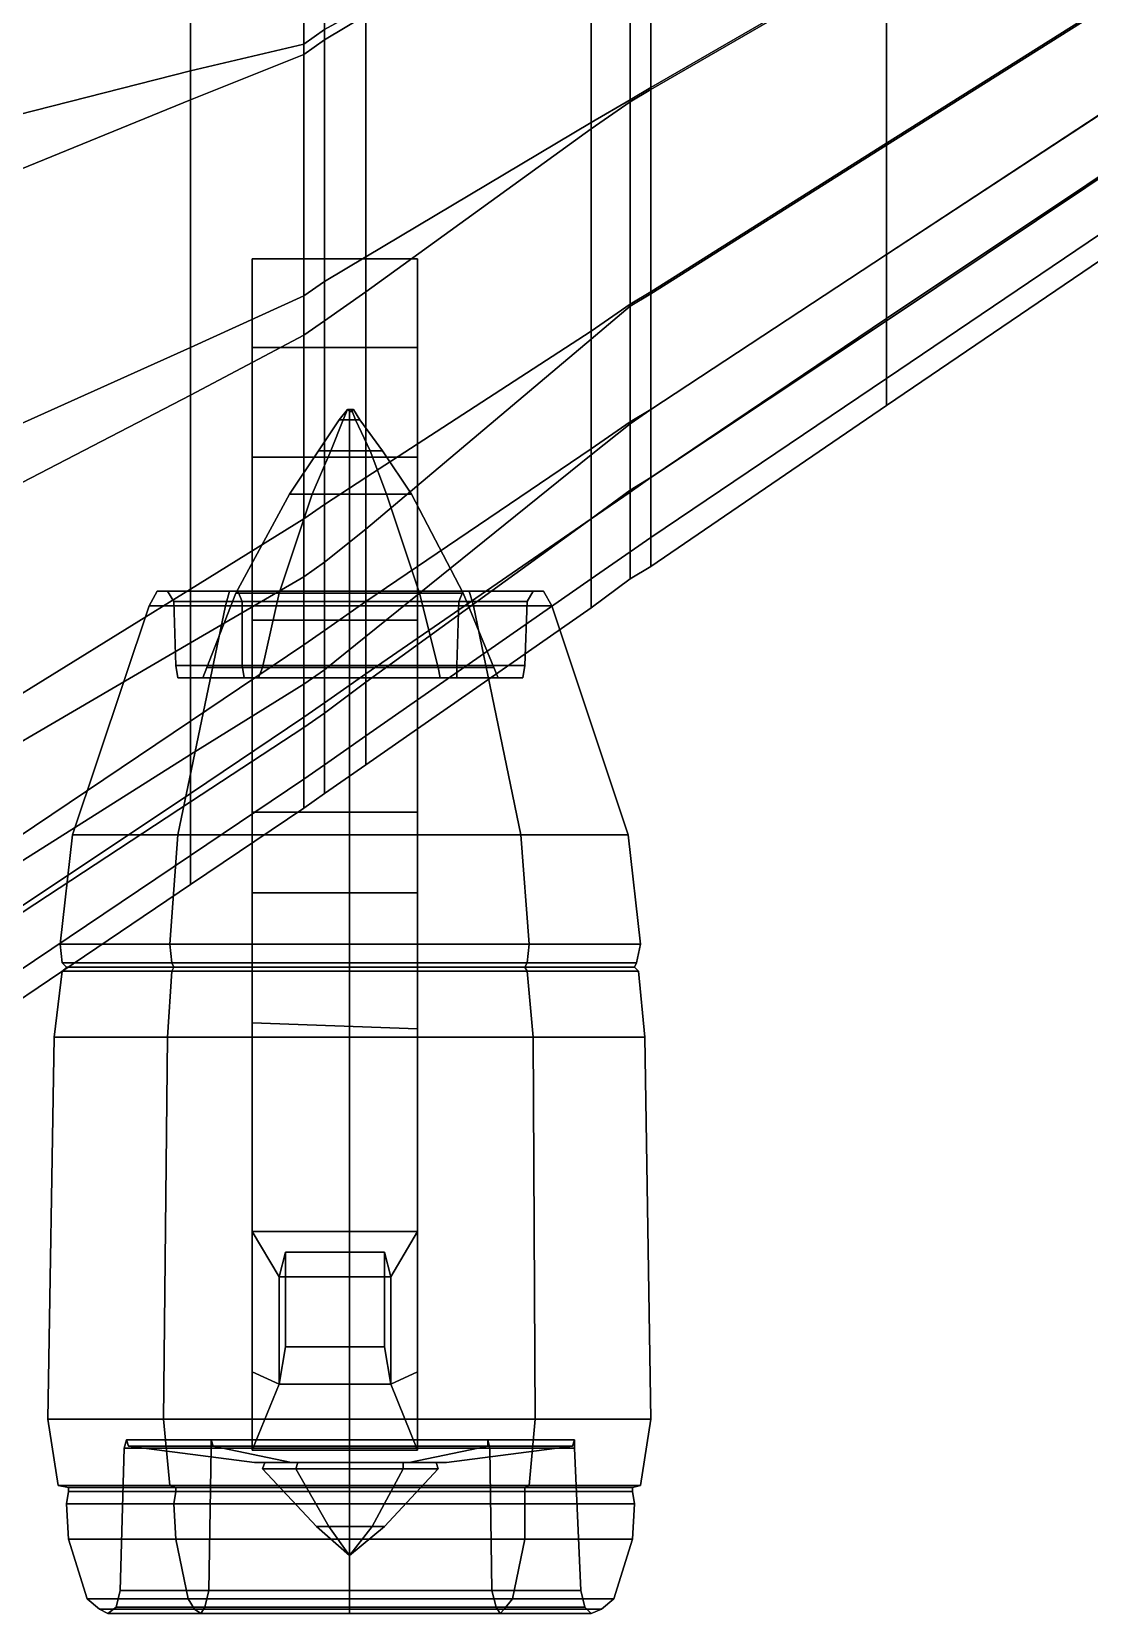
# Model space of a CAD drawing. Extents: x -0.257 to 0.257, y -0.266 to 0.229.
# Drawn here: x 0.0616 to 0.1128, y -0.1194 to -0.0428 of the extents above; entities that cross this region are included whole.
import ezdxf

# ---------------------------------------------------------------- set-up
doc = ezdxf.new("R2010")
doc.units = 0
for name, color, linetype in [('LOWPOLY_AIRPLANE_PLANEBODY', 252, 'CONTINUOUS'), ('LOWPOLY_AIRPLANE_POLYSURFAC_121', 252, 'CONTINUOUS'), ('LOWPOLY_AIRPLANE_POLYSURFACE11', 252, 'CONTINUOUS')]:
    doc.layers.add(name, color=color, linetype=linetype)

msp = doc.modelspace()

# ---------------------------------------------------------------- meshes
at = {"layer": 'LOWPOLY_AIRPLANE_PLANEBODY'}
mesh = msp.add_polyface(dxfattribs=at)
corners = [(0.0919, -0.0151, 0.0415), (0.0919, -0.0154, 0.0416), (0.1031, -0.0103, 0.0433), (0.1031, -0.0101, 0.0432), (0.0919, -0.0156, 0.0414), (0.1031, -0.0105, 0.0431), (0.1033, -0.0103, 0.0507), (0.1033, -0.0105, 0.0509), (0.092, -0.0156, 0.05), (0.0921, -0.0153, 0.0499), (0.1033, -0.0101, 0.0508), (0.092, -0.0151, 0.0499), (0.0917, -0.0155, 0.0408), (0.0916, -0.0157, 0.0407), (0.103, -0.0105, 0.0422), (0.103, -0.0104, 0.0423), (0.1031, -0.0104, 0.0517), (0.103, -0.0105, 0.0518), (0.0916, -0.0157, 0.0507), (0.0917, -0.0155, 0.0506), (0.103, -0.0036, 0.0499), (0.103, -0.0082, 0.0511), (0.0917, -0.0132, 0.05), (0.0916, -0.0083, 0.0488), (0.0916, -0.0083, 0.0426), (0.0917, -0.0132, 0.0414), (0.103, -0.0082, 0.0429), (0.103, -0.0036, 0.044), (0.1031, -0.0105, 0.0427), (0.0918, -0.0156, 0.0411), (0.0918, -0.0149, 0.0413), (0.1031, -0.0099, 0.0429), (0.0918, -0.0156, 0.0503), (0.1032, -0.0105, 0.0513), (0.1032, -0.0099, 0.0511), (0.0918, -0.0149, 0.0502), (0.1707, -0.0057, 0.0512), (0.1707, 0.0004, 0.0512), (0.103, -0.039, 0.0422), (0.103, -0.0483, 0.0422), (0.1707, 0.0075, 0.0512), (0.103, -0.0283, 0.0422), (0.1707, 0.0138, 0.0512), (0.103, -0.0192, 0.0422), (0.1707, 0.0183, 0.0512), (0.103, -0.0128, 0.0422), (0.1707, 0.0199, 0.0512), (0.1707, 0.02, 0.0513), (0.1707, 0.0199, 0.0517), (0.1706, 0.0198, 0.0521), (0.1706, 0.02, 0.0522), (0.1706, 0.0202, 0.0521), (0.1707, 0.0215, 0.0517), (0.1706, 0.0247, 0.0525), (0.1706, 0.0281, 0.0536), (0.103, 0.0015, 0.0455), (0.1706, 0.0302, 0.0542), (0.103, 0.0044, 0.0464), (0.1707, 0.0309, 0.0546), (0.103, 0.0054, 0.047), (0.1706, 0.0302, 0.055), (0.103, 0.0044, 0.0476), (0.1706, 0.0281, 0.0556), (0.103, 0.0015, 0.0485), (0.1706, 0.0247, 0.0567), (0.1707, 0.0215, 0.0575), (0.1707, 0.0199, 0.058), (0.1707, 0.0183, 0.058), (0.103, -0.0128, 0.0518), (0.1707, 0.0138, 0.058), (0.103, -0.0192, 0.0518), (0.1707, 0.0075, 0.058), (0.103, -0.0283, 0.0518), (0.1707, 0.0005, 0.058), (0.103, -0.0389, 0.0518), (0.1707, -0.0056, 0.058), (0.103, -0.0482, 0.0518)]
mesh.append_faces([[corners[k] for k in face] for face in [(0, 1, 2, 3), (1, 4, 5, 2), (6, 7, 8, 9), (10, 6, 9, 11), (12, 13, 14, 15), (16, 17, 18, 19), (20, 21, 22, 23), (24, 25, 26, 27), (28, 29, 12, 15), (5, 4, 29, 28), (30, 31, 26, 25), (0, 3, 31, 30), (32, 33, 16, 19), (8, 7, 33, 32), (34, 35, 22, 21), (10, 11, 35, 34), (36, 37, 38, 39), (37, 40, 41, 38), (40, 42, 43, 41), (42, 44, 45, 43), (44, 46, 14, 45), (46, 47, 15, 14), (47, 48, 28, 15), (49, 50, 2, 5), (50, 51, 3, 2), (52, 53, 27, 26), (53, 54, 55, 27), (54, 56, 57, 55), (56, 58, 59, 57), (58, 60, 61, 59), (60, 62, 63, 61), (62, 64, 20, 63), (64, 65, 21, 20), (66, 67, 68, 17), (67, 69, 70, 68), (69, 71, 72, 70), (71, 73, 74, 72), (73, 75, 76, 74)]])
mesh = msp.add_polyface(dxfattribs=at)
corners = [(0.0887, -0.0475, 0.0402), (0.0887, -0.0577, 0.0402), (0.0906, -0.0561, 0.0405), (0.0906, -0.0462, 0.0405), (0.0887, -0.0359, 0.0402), (0.0906, -0.0348, 0.0405), (0.0887, -0.0259, 0.0402), (0.0906, -0.025, 0.0405), (0.103, -0.0192, 0.0518), (0.103, -0.0283, 0.0518), (0.0916, -0.0343, 0.0507), (0.0916, -0.0247, 0.0507), (0.0916, -0.0554, 0.0507), (0.0916, -0.0455, 0.0507), (0.103, -0.0389, 0.0518), (0.103, -0.0482, 0.0518), (0.103, -0.0536, 0.0518), (0.103, -0.0567, 0.0512), (0.0916, -0.0644, 0.0501), (0.0916, -0.0611, 0.0507), (0.103, -0.0596, 0.0494), (0.103, -0.0609, 0.047), (0.0916, -0.0687, 0.0457), (0.0916, -0.0673, 0.0482), (0.0916, -0.0644, 0.0413), (0.0916, -0.0673, 0.0432), (0.103, -0.0596, 0.0446), (0.103, -0.0568, 0.0428), (0.103, -0.0536, 0.0422), (0.103, -0.0483, 0.0422), (0.0916, -0.0555, 0.0407), (0.0916, -0.0611, 0.0407), (0.0916, -0.0343, 0.0407), (0.0916, -0.0456, 0.0407), (0.103, -0.039, 0.0422), (0.103, -0.0283, 0.0422), (0.0916, -0.0247, 0.0407), (0.103, -0.0192, 0.0422), (0.1707, -0.0138, 0.0563), (0.1707, -0.0149, 0.0546), (0.1707, -0.0138, 0.0529), (0.1707, -0.0115, 0.0516), (0.1707, -0.0092, 0.0512), (0.1707, -0.0057, 0.0512), (0.1707, -0.0056, 0.058), (0.1707, -0.0091, 0.058), (0.1707, -0.0115, 0.0576), (0.0906, -0.0348, 0.0506), (0.0906, -0.025, 0.0506), (0.0906, -0.0461, 0.0506), (0.0906, -0.056, 0.0506), (0.0906, -0.0617, 0.0506), (0.0906, -0.065, 0.05), (0.0906, -0.068, 0.0481), (0.0906, -0.0693, 0.0456), (0.0906, -0.068, 0.043), (0.0906, -0.0651, 0.0411), (0.0906, -0.0618, 0.0405)]
mesh.append_faces([[corners[k] for k in face] for face in [(0, 1, 2, 3), (4, 0, 3, 5), (6, 4, 5, 7), (8, 9, 10, 11), (12, 13, 14, 15), (13, 10, 9, 14), (16, 17, 18, 19), (15, 16, 19, 12), (20, 21, 22, 23), (17, 20, 23, 18), (24, 25, 26, 27), (25, 22, 21, 26), (28, 29, 30, 31), (27, 28, 31, 24), (32, 33, 34, 35), (33, 30, 29, 34), (36, 32, 35, 37), (38, 39, 21, 20), (39, 40, 26, 21), (40, 41, 27, 26), (41, 42, 28, 27), (42, 43, 29, 28), (44, 45, 16, 15), (45, 46, 17, 16), (46, 38, 20, 17), (11, 10, 47, 48), (10, 13, 49, 47), (13, 12, 50, 49), (12, 19, 51, 50), (19, 18, 52, 51), (18, 23, 53, 52), (23, 22, 54, 53), (22, 25, 55, 54), (25, 24, 56, 55), (24, 31, 57, 56), (31, 30, 2, 57), (30, 33, 3, 2), (33, 32, 5, 3), (32, 36, 7, 5)]])
mesh = msp.add_polyface(dxfattribs=at)
corners = [(0.0778, -0.0312, 0.0494), (0.0778, -0.0416, 0.0494), (0.0758, -0.0427, 0.0492), (0.0758, -0.0322, 0.0492), (0.0778, -0.024, 0.0494), (0.0758, -0.0249, 0.0492), (0.0778, -0.0704, 0.0494), (0.0778, -0.0739, 0.0487), (0.0758, -0.0753, 0.0485), (0.0758, -0.0718, 0.0492), (0.0778, -0.0644, 0.0494), (0.0758, -0.0657, 0.0492), (0.0778, -0.0769, 0.0467), (0.0778, -0.0783, 0.044), (0.0758, -0.0797, 0.0438), (0.0758, -0.0783, 0.0465), (0.0758, -0.0783, 0.0411), (0.0778, -0.0769, 0.0414), (0.0778, -0.0721, 0.0387), (0.0778, -0.0669, 0.0387), (0.0758, -0.0685, 0.0384), (0.0758, -0.0737, 0.0384), (0.0778, -0.0743, 0.0394), (0.0758, -0.0758, 0.0391), (0.0758, -0.0432, 0.0384), (0.0758, -0.0568, 0.0384), (0.0778, -0.0554, 0.0387), (0.0778, -0.042, 0.0387), (0.0758, -0.0249, 0.0384), (0.0758, -0.0322, 0.0384), (0.0778, -0.0312, 0.0387), (0.0778, -0.024, 0.0387), (0.0906, -0.025, 0.0506), (0.0906, -0.0348, 0.0506), (0.0887, -0.0358, 0.0504), (0.0887, -0.0259, 0.0504), (0.0887, -0.0472, 0.0504), (0.0906, -0.0461, 0.0506), (0.0887, -0.0573, 0.0504), (0.0906, -0.056, 0.0506), (0.0906, -0.0617, 0.0506), (0.0887, -0.063, 0.0504), (0.0906, -0.065, 0.05), (0.0887, -0.0664, 0.0498), (0.0906, -0.068, 0.0481), (0.0887, -0.0693, 0.0479), (0.0906, -0.0693, 0.0456), (0.0887, -0.0707, 0.0453), (0.0887, -0.0693, 0.0428), (0.0906, -0.068, 0.043), (0.0887, -0.0664, 0.0409), (0.0906, -0.0651, 0.0411), (0.0906, -0.0618, 0.0405), (0.0887, -0.0633, 0.0402), (0.0906, -0.0561, 0.0405), (0.0887, -0.0577, 0.0402), (0.0887, -0.0475, 0.0402), (0.0887, -0.0359, 0.0402), (0.0887, -0.0259, 0.0402), (0.0778, -0.0537, 0.0494)]
mesh.append_faces([[corners[k] for k in face] for face in [(0, 1, 2, 3), (4, 0, 3, 5), (6, 7, 8, 9), (10, 6, 9, 11), (12, 13, 14, 15), (7, 12, 15, 8), (16, 14, 13, 17), (18, 19, 20, 21), (22, 18, 21, 23), (24, 25, 26, 27), (25, 20, 19, 26), (28, 29, 30, 31), (29, 24, 27, 30), (32, 33, 34, 35), (36, 34, 33, 37), (38, 36, 37, 39), (39, 40, 41, 38), (40, 42, 43, 41), (42, 44, 45, 43), (44, 46, 47, 45), (48, 47, 46, 49), (50, 48, 49, 51), (51, 52, 53, 50), (52, 54, 55, 53), (45, 47, 13, 12), (47, 48, 17, 13), (48, 50, 22, 17), (50, 53, 18, 22), (53, 55, 19, 18), (55, 56, 26, 19), (56, 57, 27, 26), (57, 58, 30, 27), (35, 34, 1, 0), (34, 36, 59, 1), (36, 38, 10, 59), (38, 41, 6, 10), (41, 43, 7, 6), (43, 45, 12, 7)]])
mesh = msp.add_polyface(dxfattribs=at)
corners = [(0.0375, -0.0372, 0.0449), (0.0375, -0.0528, 0.0449), (0.032, -0.0542, 0.0443), (0.032, -0.0378, 0.0443), (0.0375, -0.0269, 0.0449), (0.032, -0.0271, 0.0443), (0.0375, -0.0724, 0.0449), (0.032, -0.0749, 0.0443), (0.0375, -0.0769, 0.0315), (0.0375, -0.0591, 0.0315), (0.032, -0.0613, 0.0305), (0.032, -0.0797, 0.0305), (0.0375, -0.0413, 0.0315), (0.0375, -0.028, 0.0315), (0.032, -0.0284, 0.0305), (0.032, -0.0426, 0.0305), (0.0748, -0.0439, 0.0383), (0.0748, -0.0328, 0.0383), (0.0693, -0.0341, 0.0373), (0.0693, -0.0461, 0.0373), (0.0748, -0.0255, 0.0383), (0.0693, -0.0259, 0.0373), (0.0748, -0.0692, 0.0383), (0.0748, -0.0575, 0.0383), (0.0693, -0.0604, 0.0373), (0.0693, -0.0724, 0.0373), (0.0748, -0.0744, 0.0383), (0.0693, -0.0778, 0.0373), (0.0748, -0.0664, 0.0491), (0.0748, -0.0725, 0.0491), (0.0693, -0.0762, 0.0485), (0.0693, -0.0698, 0.0485), (0.0748, -0.0434, 0.0491), (0.0748, -0.0556, 0.0491), (0.0693, -0.0581, 0.0485), (0.0693, -0.0447, 0.0485), (0.0748, -0.0255, 0.0491), (0.0748, -0.0328, 0.0491), (0.0693, -0.0335, 0.0485), (0.0693, -0.0257, 0.0485), (0.0758, -0.0657, 0.0492), (0.0758, -0.0549, 0.0492), (0.0778, -0.0537, 0.0494), (0.0778, -0.0644, 0.0494), (0.0758, -0.0427, 0.0492), (0.0778, -0.0416, 0.0494), (0.0313, -0.0619, 0.0302), (0.0313, -0.0805, 0.0302), (0.0313, -0.0429, 0.0302), (0.0313, -0.0285, 0.0302), (0.0375, -0.0895, 0.0449), (0.0758, -0.0249, 0.0492), (0.0758, -0.0322, 0.0492), (0.0758, -0.0718, 0.0492), (0.0758, -0.0753, 0.0485), (0.0748, -0.076, 0.0484), (0.0758, -0.0737, 0.0384), (0.0758, -0.0685, 0.0384), (0.0758, -0.0568, 0.0384), (0.0758, -0.0432, 0.0384), (0.0758, -0.0322, 0.0384), (0.0758, -0.0249, 0.0384)]
mesh.append_faces([[corners[k] for k in face] for face in [(0, 1, 2, 3), (4, 0, 3, 5), (1, 6, 7, 2), (8, 9, 10, 11), (12, 13, 14, 15), (9, 12, 15, 10), (16, 17, 18, 19), (17, 20, 21, 18), (22, 23, 24, 25), (23, 16, 19, 24), (26, 22, 25, 27), (28, 29, 30, 31), (32, 33, 34, 35), (33, 28, 31, 34), (36, 37, 38, 39), (37, 32, 35, 38), (40, 41, 42, 43), (41, 44, 45, 42), (11, 10, 46, 47), (10, 15, 48, 46), (15, 14, 49, 48), (24, 19, 9, 8), (19, 18, 12, 9), (18, 21, 13, 12), (39, 38, 0, 4), (38, 35, 1, 0), (35, 34, 6, 1), (34, 31, 50, 6), (51, 52, 37, 36), (52, 44, 32, 37), (44, 41, 33, 32), (41, 40, 28, 33), (40, 53, 29, 28), (53, 54, 55, 29), (56, 57, 22, 26), (57, 58, 23, 22), (58, 59, 16, 23), (59, 60, 17, 16), (60, 61, 20, 17)]])
mesh = msp.add_polyface(dxfattribs=at)
corners = [(0.0375, -0.0724, 0.0449), (0.0375, -0.0895, 0.0449), (0.032, -0.0929, 0.0443), (0.032, -0.0749, 0.0443), (0.0375, -0.0976, 0.0449), (0.0375, -0.1009, 0.0441), (0.032, -0.1046, 0.0435), (0.032, -0.1012, 0.0443), (0.0375, -0.1041, 0.0416), (0.0375, -0.1056, 0.0382), (0.032, -0.1092, 0.0374), (0.032, -0.1077, 0.0409), (0.0375, -0.1041, 0.0349), (0.0375, -0.101, 0.0323), (0.032, -0.1046, 0.0314), (0.032, -0.1077, 0.034), (0.0375, -0.0979, 0.0315), (0.0375, -0.091, 0.0315), (0.032, -0.0942, 0.0305), (0.032, -0.1013, 0.0305), (0.0375, -0.0769, 0.0315), (0.032, -0.0797, 0.0305), (0.0748, -0.0765, 0.039), (0.0748, -0.0744, 0.0383), (0.0693, -0.0778, 0.0373), (0.0693, -0.0801, 0.038), (0.0748, -0.0804, 0.0437), (0.0748, -0.079, 0.041), (0.0693, -0.0827, 0.0401), (0.0693, -0.0841, 0.0429), (0.0748, -0.076, 0.0484), (0.0748, -0.079, 0.0464), (0.0693, -0.0827, 0.0457), (0.0693, -0.0797, 0.0478), (0.0748, -0.0725, 0.0491), (0.0693, -0.0762, 0.0485), (0.0758, -0.0758, 0.0391), (0.0758, -0.0783, 0.0411), (0.0778, -0.0769, 0.0414), (0.0778, -0.0743, 0.0394), (0.0313, -0.1056, 0.0433), (0.0313, -0.1023, 0.0441), (0.0313, -0.1085, 0.0407), (0.0313, -0.1085, 0.0337), (0.0313, -0.1099, 0.0372), (0.0313, -0.1056, 0.0311), (0.0313, -0.1023, 0.0302), (0.0313, -0.0952, 0.0302), (0.0313, -0.0805, 0.0302), (0.0693, -0.0724, 0.0373), (0.0693, -0.0604, 0.0373), (0.0693, -0.0698, 0.0485), (0.0758, -0.0753, 0.0485), (0.0758, -0.0783, 0.0465), (0.0758, -0.0797, 0.0438), (0.0758, -0.0737, 0.0384)]
mesh.append_faces([[corners[k] for k in face] for face in [(0, 1, 2, 3), (4, 5, 6, 7), (1, 4, 7, 2), (8, 9, 10, 11), (5, 8, 11, 6), (12, 13, 14, 15), (9, 12, 15, 10), (16, 17, 18, 19), (13, 16, 19, 14), (17, 20, 21, 18), (22, 23, 24, 25), (26, 27, 28, 29), (27, 22, 25, 28), (30, 31, 32, 33), (31, 26, 29, 32), (34, 30, 33, 35), (36, 37, 38, 39), (7, 6, 40, 41), (6, 11, 42, 40), (10, 15, 43, 44), (15, 14, 45, 43), (14, 19, 46, 45), (19, 18, 47, 46), (18, 21, 48, 47), (32, 29, 9, 8), (29, 28, 12, 9), (28, 25, 13, 12), (25, 24, 16, 13), (24, 49, 17, 16), (49, 50, 20, 17), (51, 35, 4, 1), (35, 33, 5, 4), (33, 32, 8, 5), (52, 53, 31, 30), (53, 54, 26, 31), (54, 37, 27, 26), (37, 36, 22, 27), (36, 55, 23, 22)]])
at = {"layer": 'LOWPOLY_AIRPLANE_POLYSURFAC_121'}
mesh = msp.add_polyface(dxfattribs=at)
corners = [(0.0723, -0.1115, 0.0351), (0.0803, -0.1115, 0.0351), (0.0723, -0.0908, 0.0428), (0.0803, -0.0911, 0.0428), (0.0723, -0.0634, 0.0428), (0.0803, -0.0634, 0.0428), (0.0723, -0.0713, 0.0302), (0.0803, -0.0713, 0.0302), (0.0803, -0.0806, 0.0428), (0.0723, -0.0806, 0.0428), (0.0723, -0.0845, 0.0346), (0.0803, -0.0845, 0.0346), (0.0803, -0.0538, 0.0399), (0.0723, -0.0538, 0.0399), (0.0723, -0.07, 0.0401), (0.0723, -0.1009, 0.0401), (0.0803, -0.1009, 0.0401), (0.0803, -0.07, 0.0401), (0.0803, -0.0751, 0.0373), (0.0803, -0.1077, 0.0377), (0.0723, -0.1077, 0.0377), (0.0723, -0.0751, 0.0373), (0.0723, -0.0581, 0.0339), (0.0803, -0.0581, 0.0339), (0.0736, -0.1031, 0.0398), (0.079, -0.1031, 0.0398), (0.0736, -0.1083, 0.038), (0.079, -0.1083, 0.038), (0.0739, -0.1019, 0.0394), (0.0787, -0.1019, 0.0394), (0.0739, -0.1065, 0.0378), (0.0787, -0.1065, 0.0378)]
mesh.append_faces([[corners[k] for k in face] for face in [(8, 3, 2, 9), (5, 4, 13, 12), (1, 11, 10, 0), (17, 16, 3, 8), (9, 2, 15, 14), (12, 17, 8, 5), (5, 8, 9, 4), (4, 9, 14, 13), (7, 6, 10, 11), (7, 23, 22, 6), (6, 22, 21, 10), (0, 10, 21, 20), (11, 1, 19, 18), (11, 18, 23, 7), (23, 18, 17, 12), (18, 19, 16, 17), (24, 26, 20, 15), (21, 14, 15, 20), (22, 13, 14, 21), (23, 12, 13, 22), (16, 19, 27, 25), (28, 24, 25, 29), (28, 30, 26, 24), (30, 31, 27, 26), (25, 27, 31, 29), (29, 31, 30, 28), (24, 15, 16, 25), (15, 2, 3, 16), (0, 20, 26, 26), (1, 0, 26, 27), (27, 19, 1, 1)]])
at = {"layer": 'LOWPOLY_AIRPLANE_POLYSURFACE11'}
mesh = msp.add_polyface(dxfattribs=at)
corners = [(0.077, -0.0706, 0.0314), (0.071, -0.0706, 0.0294), (0.0712, -0.0699, 0.0291), (0.077, -0.0699, 0.031), (0.0716, -0.0699, 0.0287), (0.077, -0.0699, 0.0304), (0.0673, -0.0706, 0.0243), (0.0677, -0.0699, 0.0242), (0.0682, -0.0699, 0.024), (0.0673, -0.0706, 0.018), (0.0677, -0.0699, 0.0181), (0.0682, -0.0699, 0.0183), (0.071, -0.0706, 0.0129), (0.0712, -0.0699, 0.0132), (0.0716, -0.0699, 0.0136), (0.077, -0.0706, 0.0109), (0.077, -0.0699, 0.0113), (0.077, -0.0699, 0.0119), (0.0701, -0.0736, 0.0234), (0.0701, -0.0736, 0.0189), (0.0715, -0.07, 0.0194), (0.0715, -0.07, 0.0229), (0.0728, -0.0736, 0.0153), (0.0736, -0.07, 0.0165), (0.077, -0.0736, 0.0139), (0.077, -0.07, 0.0154), (0.077, -0.0652, 0.0242), (0.0752, -0.0652, 0.0236), (0.0761, -0.0631, 0.0225), (0.077, -0.0631, 0.0228), (0.077, -0.0616, 0.0217), (0.0767, -0.0616, 0.0216), (0.0741, -0.0652, 0.0221), (0.0755, -0.0631, 0.0216), (0.0765, -0.0616, 0.0213), (0.0741, -0.0652, 0.0202), (0.0755, -0.0631, 0.0206), (0.0765, -0.0616, 0.021), (0.0752, -0.0652, 0.0186), (0.0761, -0.0631, 0.0198), (0.0767, -0.0616, 0.0207), (0.077, -0.0652, 0.0181), (0.077, -0.0631, 0.0195), (0.077, -0.0616, 0.0206), (0.077, -0.07, 0.0269), (0.0736, -0.07, 0.0258), (0.0718, -0.0704, 0.0284), (0.077, -0.0704, 0.0301), (0.0685, -0.0704, 0.0239), (0.0685, -0.0704, 0.0184), (0.0718, -0.0704, 0.0139), (0.077, -0.0704, 0.0122), (0.0771, -0.0611, 0.0212), (0.0771, -0.0611, 0.0213), (0.077, -0.0611, 0.0213), (0.077, -0.0611, 0.0213), (0.0769, -0.0611, 0.0213), (0.077, -0.0611, 0.0212), (0.0769, -0.0611, 0.0212), (0.0769, -0.0611, 0.0212), (0.0769, -0.0611, 0.0211), (0.0769, -0.0611, 0.0211), (0.0769, -0.0611, 0.021), (0.077, -0.0611, 0.021), (0.077, -0.0611, 0.021), (0.077, -0.0611, 0.021), (0.0771, -0.0611, 0.021), (0.0771, -0.0611, 0.021), (0.0771, -0.0612, 0.0212), (0.077, -0.0612, 0.0212), (0.077, -0.0612, 0.0212), (0.077, -0.0612, 0.0212), (0.077, -0.0612, 0.0211), (0.077, -0.0612, 0.0211), (0.077, -0.0612, 0.0211), (0.0771, -0.0612, 0.0211)]
mesh.append_faces([[corners[k] for k in face] for face in [(0, 1, 2, 3), (3, 2, 4, 5), (1, 6, 7, 2), (2, 7, 8, 4), (6, 9, 10, 7), (7, 10, 11, 8), (9, 12, 13, 10), (10, 13, 14, 11), (12, 15, 16, 13), (13, 16, 17, 14), (18, 19, 20, 21), (19, 22, 23, 20), (22, 24, 25, 23), (26, 27, 28, 29), (30, 29, 28, 31), (27, 32, 33, 28), (31, 28, 33, 34), (32, 35, 36, 33), (34, 33, 36, 37), (35, 38, 39, 36), (37, 36, 39, 40), (38, 41, 42, 39), (40, 39, 42, 43), (44, 45, 27, 26), (45, 21, 32, 27), (21, 20, 35, 32), (20, 23, 38, 35), (23, 25, 41, 38), (5, 4, 46, 47), (4, 8, 48, 46), (8, 11, 49, 48), (11, 14, 50, 49), (14, 17, 51, 50), (52, 53, 54, 55), (30, 31, 56, 54), (55, 54, 56, 57), (31, 34, 58, 56), (57, 56, 58, 59), (34, 37, 60, 58), (59, 58, 60, 61), (37, 40, 62, 60), (61, 60, 62, 63), (40, 43, 64, 62), (63, 62, 64, 65), (65, 64, 66, 67), (68, 52, 55, 69), (69, 55, 57, 70), (70, 57, 59, 71), (71, 59, 61, 72), (73, 72, 61, 63), (73, 63, 65, 74), (71, 72, 73, 75)]])
mesh = msp.add_polyface(dxfattribs=at)
corners = [(0.0868, -0.0706, 0.0243), (0.083, -0.0706, 0.0294), (0.0828, -0.0699, 0.0291), (0.0864, -0.0699, 0.0242), (0.0825, -0.0699, 0.0287), (0.0859, -0.0699, 0.024), (0.077, -0.0706, 0.0314), (0.077, -0.0699, 0.031), (0.077, -0.0699, 0.0304), (0.077, -0.0706, 0.0109), (0.083, -0.0706, 0.0129), (0.0828, -0.0699, 0.0132), (0.077, -0.0699, 0.0113), (0.0825, -0.0699, 0.0136), (0.077, -0.0699, 0.0119), (0.0868, -0.0706, 0.018), (0.0864, -0.0699, 0.0181), (0.0859, -0.0699, 0.0183), (0.0855, -0.0735, 0.0184), (0.0856, -0.0704, 0.0184), (0.0856, -0.0704, 0.0239), (0.0855, -0.0735, 0.0239), (0.0825, -0.07, 0.0229), (0.084, -0.0736, 0.0234), (0.0813, -0.0736, 0.027), (0.0804, -0.07, 0.0258), (0.077, -0.0736, 0.0284), (0.077, -0.07, 0.0269), (0.077, -0.0736, 0.0139), (0.0813, -0.0736, 0.0153), (0.0804, -0.07, 0.0165), (0.077, -0.07, 0.0154), (0.084, -0.0736, 0.0189), (0.0825, -0.07, 0.0194), (0.0786, -0.0631, 0.0216), (0.08, -0.0652, 0.0221), (0.0788, -0.0652, 0.0236), (0.078, -0.0631, 0.0225), (0.0775, -0.0616, 0.0213), (0.0773, -0.0616, 0.0216), (0.077, -0.0652, 0.0242), (0.077, -0.0631, 0.0228), (0.077, -0.0616, 0.0217), (0.077, -0.0652, 0.0181), (0.0788, -0.0652, 0.0186), (0.078, -0.0631, 0.0198), (0.077, -0.0631, 0.0195), (0.077, -0.0616, 0.0206), (0.0773, -0.0616, 0.0207), (0.08, -0.0652, 0.0202), (0.0786, -0.0631, 0.0206), (0.0775, -0.0616, 0.021), (0.077, -0.0704, 0.0301), (0.0823, -0.0704, 0.0284), (0.0823, -0.0704, 0.0139), (0.077, -0.0704, 0.0122), (0.0771, -0.0611, 0.0213), (0.0772, -0.0611, 0.0212), (0.0772, -0.0611, 0.0212), (0.0771, -0.0611, 0.0212), (0.077, -0.0611, 0.0213), (0.0771, -0.0611, 0.021), (0.077, -0.0611, 0.021), (0.0772, -0.0611, 0.0211), (0.0771, -0.0611, 0.021), (0.0772, -0.0611, 0.0211), (0.0771, -0.0612, 0.0212), (0.0771, -0.0612, 0.0212), (0.077, -0.0612, 0.0211), (0.077, -0.0611, 0.021), (0.0771, -0.0612, 0.0211), (0.0771, -0.0612, 0.0211), (0.077, -0.0612, 0.0212), (0.077, -0.0612, 0.0212), (0.077, -0.0612, 0.0212), (0.077, -0.0612, 0.0211)]
mesh.append_faces([[corners[k] for k in face] for face in [(0, 1, 2, 3), (3, 2, 4, 5), (1, 6, 7, 2), (4, 2, 7, 8), (9, 10, 11, 12), (12, 11, 13, 14), (10, 15, 16, 11), (11, 16, 17, 13), (15, 0, 3, 16), (16, 3, 5, 17), (18, 19, 20, 21), (22, 23, 24, 25), (24, 26, 27, 25), (28, 29, 30, 31), (29, 32, 33, 30), (32, 23, 22, 33), (34, 35, 36, 37), (38, 34, 37, 39), (36, 40, 41, 37), (39, 37, 41, 42), (43, 44, 45, 46), (47, 46, 45, 48), (44, 49, 50, 45), (48, 45, 50, 51), (49, 35, 34, 50), (51, 50, 34, 38), (22, 25, 36, 35), (25, 27, 40, 36), (31, 30, 44, 43), (30, 33, 49, 44), (33, 22, 35, 49), (4, 8, 52, 53), (14, 13, 54, 55), (13, 17, 19, 54), (17, 5, 20, 19), (5, 4, 53, 20), (38, 39, 56, 57), (58, 57, 56, 59), (39, 42, 60, 56), (47, 48, 61, 62), (48, 51, 63, 61), (64, 61, 63, 65), (51, 38, 57, 63), (65, 63, 57, 58), (58, 59, 66, 67), (68, 69, 64, 70), (70, 64, 65, 71), (71, 65, 58, 67), (72, 73, 66, 66), (66, 73, 74, 67), (74, 70, 71, 67), (75, 68, 70, 70)]])
mesh = msp.add_polyface(dxfattribs=at)
corners = [(0.077, -0.0881, 0.0356), (0.0685, -0.0881, 0.0328), (0.0684, -0.0879, 0.033), (0.077, -0.0879, 0.0357), (0.0683, -0.087, 0.0331), (0.077, -0.087, 0.0359), (0.0633, -0.0881, 0.0256), (0.0631, -0.0879, 0.0257), (0.063, -0.087, 0.0257), (0.0633, -0.0881, 0.0167), (0.0631, -0.0879, 0.0166), (0.063, -0.087, 0.0166), (0.0685, -0.0881, 0.0095), (0.0684, -0.0879, 0.0093), (0.0683, -0.087, 0.0092), (0.077, -0.0881, 0.0067), (0.077, -0.0879, 0.0065), (0.077, -0.087, 0.0063), (0.0687, -0.0817, 0.0326), (0.077, -0.0817, 0.0353), (0.0636, -0.0817, 0.0255), (0.0636, -0.0817, 0.0168), (0.0687, -0.0817, 0.0097), (0.077, -0.0817, 0.007), (0.077, -0.0706, 0.0314), (0.071, -0.0706, 0.0294), (0.0673, -0.0706, 0.0243), (0.0673, -0.0706, 0.018), (0.071, -0.0706, 0.0129), (0.077, -0.0706, 0.0109), (0.077, -0.0735, 0.03), (0.077, -0.0704, 0.0301), (0.0718, -0.0704, 0.0284), (0.0718, -0.0735, 0.0283), (0.0685, -0.0704, 0.0239), (0.0686, -0.0735, 0.0239), (0.0685, -0.0704, 0.0184), (0.0686, -0.0735, 0.0184), (0.0718, -0.0704, 0.0139), (0.0718, -0.0735, 0.014), (0.077, -0.0704, 0.0122), (0.077, -0.0735, 0.0123), (0.0719, -0.0741, 0.0283), (0.077, -0.0741, 0.0299), (0.072, -0.0741, 0.0281), (0.077, -0.0741, 0.0298), (0.0687, -0.0741, 0.0239), (0.0688, -0.0741, 0.0238), (0.0687, -0.0741, 0.0184), (0.0688, -0.0741, 0.0185), (0.0719, -0.0741, 0.014), (0.072, -0.0741, 0.0142), (0.077, -0.0741, 0.0123), (0.077, -0.0741, 0.0125), (0.077, -0.0736, 0.0284), (0.0728, -0.0736, 0.027), (0.0736, -0.07, 0.0258), (0.077, -0.07, 0.0269), (0.0701, -0.0736, 0.0234), (0.0715, -0.07, 0.0229), (0.077, -0.0741, 0.0286), (0.077, -0.0741, 0.0288), (0.0725, -0.0741, 0.0274), (0.0726, -0.0741, 0.0272), (0.0697, -0.0741, 0.0235), (0.0699, -0.0741, 0.0235), (0.0697, -0.0741, 0.0188), (0.0699, -0.0741, 0.0188), (0.0701, -0.0736, 0.0189), (0.0725, -0.0741, 0.0149), (0.0726, -0.0741, 0.0151), (0.0728, -0.0736, 0.0153), (0.077, -0.0741, 0.0135), (0.077, -0.0741, 0.0136), (0.077, -0.0736, 0.0139)]
mesh.append_faces([[corners[k] for k in face] for face in [(0, 1, 2, 3), (3, 2, 4, 5), (1, 6, 7, 2), (2, 7, 8, 4), (6, 9, 10, 7), (7, 10, 11, 8), (9, 12, 13, 10), (10, 13, 14, 11), (12, 15, 16, 13), (13, 16, 17, 14), (5, 4, 18, 19), (4, 8, 20, 18), (8, 11, 21, 20), (11, 14, 22, 21), (14, 17, 23, 22), (24, 19, 18, 25), (25, 18, 20, 26), (26, 20, 21, 27), (27, 21, 22, 28), (28, 22, 23, 29), (30, 31, 32, 33), (33, 32, 34, 35), (35, 34, 36, 37), (37, 36, 38, 39), (39, 38, 40, 41), (30, 33, 42, 43), (43, 42, 44, 45), (33, 35, 46, 42), (42, 46, 47, 44), (35, 37, 48, 46), (46, 48, 49, 47), (37, 39, 50, 48), (48, 50, 51, 49), (39, 41, 52, 50), (50, 52, 53, 51), (54, 55, 56, 57), (55, 58, 59, 56), (60, 61, 62, 63), (60, 63, 55, 54), (62, 64, 65, 63), (63, 65, 58, 55), (64, 66, 67, 65), (65, 67, 68, 58), (66, 69, 70, 67), (67, 70, 71, 68), (69, 72, 73, 70), (70, 73, 74, 71), (44, 47, 64, 62), (47, 49, 66, 64), (49, 51, 69, 66), (51, 53, 72, 69), (45, 44, 62, 61)]])
mesh = msp.add_polyface(dxfattribs=at)
corners = [(0.0856, -0.0883, 0.0093), (0.0855, -0.0881, 0.0095), (0.077, -0.0881, 0.0067), (0.077, -0.0883, 0.0065), (0.091, -0.0883, 0.0166), (0.0908, -0.0881, 0.0167), (0.091, -0.0883, 0.0257), (0.0908, -0.0881, 0.0256), (0.0855, -0.0881, 0.0328), (0.0856, -0.0879, 0.033), (0.0909, -0.0879, 0.0257), (0.0911, -0.087, 0.0257), (0.0857, -0.087, 0.0331), (0.077, -0.0881, 0.0356), (0.077, -0.0879, 0.0357), (0.077, -0.087, 0.0359), (0.0856, -0.0879, 0.0093), (0.077, -0.0879, 0.0065), (0.0857, -0.087, 0.0092), (0.077, -0.087, 0.0063), (0.0909, -0.0879, 0.0166), (0.0911, -0.087, 0.0166), (0.0853, -0.0817, 0.0326), (0.0905, -0.0817, 0.0255), (0.077, -0.0817, 0.0353), (0.0853, -0.0817, 0.0097), (0.077, -0.0817, 0.007), (0.0905, -0.0817, 0.0168), (0.0868, -0.0706, 0.018), (0.0868, -0.0706, 0.0243), (0.083, -0.0706, 0.0294), (0.077, -0.0706, 0.0314), (0.077, -0.0706, 0.0109), (0.083, -0.0706, 0.0129), (0.0855, -0.0735, 0.0239), (0.0856, -0.0704, 0.0239), (0.0823, -0.0704, 0.0284), (0.0822, -0.0735, 0.0283), (0.077, -0.0704, 0.0301), (0.077, -0.0735, 0.03), (0.077, -0.0735, 0.0123), (0.077, -0.0704, 0.0122), (0.0823, -0.0704, 0.0139), (0.0822, -0.0735, 0.014), (0.0856, -0.0704, 0.0184), (0.0855, -0.0735, 0.0184), (0.0822, -0.0741, 0.0283), (0.0854, -0.0741, 0.0239), (0.0821, -0.0741, 0.0281), (0.0852, -0.0741, 0.0238), (0.077, -0.0741, 0.0299), (0.077, -0.0741, 0.0298), (0.0822, -0.0741, 0.014), (0.077, -0.0741, 0.0123), (0.0821, -0.0741, 0.0142), (0.077, -0.0741, 0.0125), (0.0854, -0.0741, 0.0184), (0.0852, -0.0741, 0.0185), (0.077, -0.0741, 0.0135), (0.0815, -0.0741, 0.0149), (0.0814, -0.0741, 0.0151), (0.077, -0.0741, 0.0136), (0.0813, -0.0736, 0.0153), (0.077, -0.0736, 0.0139), (0.0843, -0.0741, 0.0188), (0.0842, -0.0741, 0.0188), (0.084, -0.0736, 0.0189), (0.0843, -0.0741, 0.0235), (0.0842, -0.0741, 0.0235), (0.084, -0.0736, 0.0234), (0.0815, -0.0741, 0.0274), (0.0814, -0.0741, 0.0272), (0.0813, -0.0736, 0.027), (0.077, -0.0741, 0.0288), (0.077, -0.0741, 0.0286), (0.077, -0.0736, 0.0284)]
mesh.append_faces([[corners[k] for k in face] for face in [(0, 1, 2, 3), (4, 5, 1, 0), (6, 7, 5, 4), (7, 8, 9, 10), (11, 10, 9, 12), (8, 13, 14, 9), (9, 14, 15, 12), (2, 1, 16, 17), (17, 16, 18, 19), (1, 5, 20, 16), (16, 20, 21, 18), (5, 7, 10, 20), (20, 10, 11, 21), (11, 12, 22, 23), (12, 15, 24, 22), (19, 18, 25, 26), (18, 21, 27, 25), (27, 21, 11, 23), (28, 27, 23, 29), (29, 23, 22, 30), (30, 22, 24, 31), (32, 26, 25, 33), (33, 25, 27, 28), (34, 35, 36, 37), (37, 36, 38, 39), (40, 41, 42, 43), (43, 42, 44, 45), (34, 37, 46, 47), (47, 46, 48, 49), (37, 39, 50, 46), (46, 50, 51, 48), (40, 43, 52, 53), (53, 52, 54, 55), (43, 45, 56, 52), (52, 56, 57, 54), (45, 34, 47, 56), (56, 47, 49, 57), (58, 59, 60, 61), (61, 60, 62, 63), (59, 64, 65, 60), (60, 65, 66, 62), (64, 67, 68, 65), (65, 68, 69, 66), (67, 70, 71, 68), (68, 71, 72, 69), (70, 73, 74, 71), (71, 74, 75, 72), (55, 54, 59, 58), (54, 57, 64, 59), (57, 49, 67, 64), (49, 48, 70, 67), (48, 51, 73, 70)]])
mesh = msp.add_polyface(dxfattribs=at)
corners = [(0.0684, -0.0883, 0.033), (0.0685, -0.0881, 0.0328), (0.077, -0.0881, 0.0356), (0.077, -0.0883, 0.0358), (0.077, -0.0915, 0.0362), (0.0682, -0.0915, 0.0333), (0.0631, -0.0883, 0.0257), (0.0633, -0.0881, 0.0256), (0.0627, -0.0915, 0.0258), (0.0631, -0.0883, 0.0166), (0.0633, -0.0881, 0.0167), (0.0627, -0.0915, 0.0165), (0.0684, -0.0883, 0.0093), (0.0685, -0.0881, 0.0095), (0.0682, -0.0915, 0.009), (0.077, -0.0883, 0.0065), (0.077, -0.0881, 0.0067), (0.077, -0.0915, 0.0061), (0.0683, -0.1132, 0.0331), (0.068, -0.11, 0.0335), (0.077, -0.11, 0.0365), (0.077, -0.1132, 0.036), (0.077, -0.1133, 0.0355), (0.0686, -0.1133, 0.0327), (0.0629, -0.1132, 0.0257), (0.0624, -0.11, 0.0259), (0.0634, -0.1133, 0.0256), (0.0629, -0.1132, 0.0166), (0.0624, -0.11, 0.0164), (0.0634, -0.1133, 0.0167), (0.0683, -0.1132, 0.0091), (0.068, -0.11, 0.0087), (0.0686, -0.1133, 0.0096), (0.077, -0.1132, 0.0063), (0.077, -0.11, 0.0058), (0.077, -0.1133, 0.0068), (0.0704, -0.1113, 0.0303), (0.0703, -0.111, 0.0304), (0.077, -0.111, 0.0326), (0.077, -0.1113, 0.0324), (0.077, -0.1121, 0.026), (0.0742, -0.1121, 0.0251), (0.0663, -0.1113, 0.0246), (0.0662, -0.111, 0.0247), (0.0724, -0.1121, 0.0226), (0.0663, -0.1113, 0.0177), (0.0662, -0.111, 0.0176), (0.0724, -0.1121, 0.0196), (0.0704, -0.1113, 0.012), (0.0703, -0.111, 0.0119), (0.0742, -0.1121, 0.0172), (0.077, -0.1113, 0.0099), (0.077, -0.111, 0.0097), (0.077, -0.1121, 0.0163), (0.0745, -0.1121, 0.0176), (0.077, -0.1121, 0.0168), (0.0729, -0.1121, 0.0198), (0.0728, -0.1124, 0.0198), (0.0744, -0.1124, 0.0176), (0.0729, -0.1121, 0.0225), (0.0728, -0.1124, 0.0225), (0.0745, -0.1121, 0.0247), (0.0744, -0.1124, 0.0247), (0.0686, -0.1135, 0.0095), (0.077, -0.1135, 0.0068), (0.0634, -0.1135, 0.0167), (0.0634, -0.1135, 0.0256), (0.0686, -0.1135, 0.0327), (0.077, -0.1135, 0.0355), (0.0661, -0.1114, 0.0247), (0.0703, -0.1114, 0.0304), (0.077, -0.1114, 0.0326), (0.077, -0.1114, 0.0097), (0.0703, -0.1114, 0.0119), (0.0661, -0.1114, 0.0176)]
mesh.append_faces([[corners[k] for k in face] for face in [(0, 1, 2, 3), (0, 3, 4, 5), (6, 7, 1, 0), (6, 0, 5, 8), (9, 10, 7, 6), (9, 6, 8, 11), (12, 13, 10, 9), (12, 9, 11, 14), (15, 16, 13, 12), (15, 12, 14, 17), (18, 19, 20, 21), (18, 21, 22, 23), (24, 25, 19, 18), (24, 18, 23, 26), (27, 28, 25, 24), (27, 24, 26, 29), (30, 31, 28, 27), (30, 27, 29, 32), (33, 34, 31, 30), (33, 30, 32, 35), (36, 37, 38, 39), (36, 39, 40, 41), (42, 43, 37, 36), (42, 36, 41, 44), (45, 46, 43, 42), (45, 42, 44, 47), (48, 49, 46, 45), (48, 45, 47, 50), (51, 52, 49, 48), (51, 48, 50, 53), (53, 50, 54, 55), (50, 47, 56, 54), (54, 56, 57, 58), (47, 44, 59, 56), (56, 59, 60, 57), (44, 41, 61, 59), (59, 61, 62, 60), (35, 32, 63, 64), (32, 29, 65, 63), (29, 26, 66, 65), (26, 23, 67, 66), (23, 22, 68, 67), (69, 70, 37, 43), (70, 71, 38, 37), (72, 73, 49, 52), (73, 74, 46, 49), (74, 69, 43, 46), (17, 14, 31, 34), (14, 11, 28, 31), (11, 8, 25, 28), (8, 5, 19, 25), (5, 4, 20, 19)]])
mesh = msp.add_polyface(dxfattribs=at)
corners = [(0.0856, -0.0883, 0.033), (0.0855, -0.0881, 0.0328), (0.0908, -0.0881, 0.0256), (0.091, -0.0883, 0.0257), (0.0859, -0.0915, 0.0333), (0.0913, -0.0915, 0.0258), (0.077, -0.0883, 0.0358), (0.077, -0.0881, 0.0356), (0.077, -0.0915, 0.0362), (0.0856, -0.0883, 0.0093), (0.077, -0.0883, 0.0065), (0.077, -0.0915, 0.0061), (0.0859, -0.0915, 0.009), (0.091, -0.0883, 0.0166), (0.0913, -0.0915, 0.0165), (0.0857, -0.1132, 0.0331), (0.086, -0.11, 0.0335), (0.0916, -0.11, 0.0259), (0.0911, -0.1132, 0.0257), (0.0907, -0.1133, 0.0256), (0.0855, -0.1133, 0.0327), (0.077, -0.1132, 0.036), (0.077, -0.11, 0.0365), (0.077, -0.1133, 0.0355), (0.0857, -0.1132, 0.0091), (0.086, -0.11, 0.0087), (0.077, -0.11, 0.0058), (0.077, -0.1132, 0.0063), (0.077, -0.1133, 0.0068), (0.0855, -0.1133, 0.0096), (0.0911, -0.1132, 0.0166), (0.0916, -0.11, 0.0164), (0.0907, -0.1133, 0.0167), (0.0837, -0.1113, 0.0303), (0.0837, -0.111, 0.0304), (0.0879, -0.111, 0.0247), (0.0878, -0.1113, 0.0246), (0.0817, -0.1121, 0.0226), (0.0799, -0.1121, 0.0251), (0.077, -0.1113, 0.0324), (0.077, -0.111, 0.0326), (0.077, -0.1121, 0.026), (0.0837, -0.1113, 0.012), (0.0837, -0.111, 0.0119), (0.077, -0.111, 0.0097), (0.077, -0.1113, 0.0099), (0.077, -0.1121, 0.0163), (0.0799, -0.1121, 0.0172), (0.0878, -0.1113, 0.0177), (0.0879, -0.111, 0.0176), (0.0817, -0.1121, 0.0196), (0.0812, -0.1121, 0.0225), (0.0796, -0.1121, 0.0247), (0.0813, -0.1124, 0.0225), (0.0796, -0.1124, 0.0247), (0.0812, -0.1121, 0.0198), (0.0813, -0.1124, 0.0198), (0.0796, -0.1121, 0.0176), (0.0796, -0.1124, 0.0176), (0.077, -0.1121, 0.0168), (0.077, -0.1124, 0.0167), (0.0745, -0.1121, 0.0176), (0.0744, -0.1124, 0.0176), (0.0742, -0.1121, 0.0251), (0.077, -0.1121, 0.0255), (0.0745, -0.1121, 0.0247), (0.077, -0.1124, 0.0256), (0.0744, -0.1124, 0.0247), (0.077, -0.1135, 0.0068), (0.0855, -0.1135, 0.0095), (0.0855, -0.1135, 0.0327), (0.077, -0.1135, 0.0355), (0.077, -0.1114, 0.0326), (0.0838, -0.1114, 0.0304), (0.0879, -0.1114, 0.0247), (0.0879, -0.1114, 0.0176), (0.0838, -0.1114, 0.0119), (0.077, -0.1114, 0.0097)]
mesh.append_faces([[corners[k] for k in face] for face in [(0, 1, 2, 3), (4, 0, 3, 5), (6, 7, 1, 0), (6, 0, 4, 8), (9, 10, 11, 12), (13, 9, 12, 14), (3, 13, 14, 5), (15, 16, 17, 18), (15, 18, 19, 20), (21, 22, 16, 15), (21, 15, 20, 23), (24, 25, 26, 27), (24, 27, 28, 29), (30, 31, 25, 24), (30, 24, 29, 32), (18, 17, 31, 30), (18, 30, 32, 19), (33, 34, 35, 36), (33, 36, 37, 38), (39, 40, 34, 33), (39, 33, 38, 41), (42, 43, 44, 45), (42, 45, 46, 47), (48, 49, 43, 42), (48, 42, 47, 50), (36, 35, 49, 48), (36, 48, 50, 37), (38, 37, 51, 52), (52, 51, 53, 54), (37, 50, 55, 51), (51, 55, 56, 53), (50, 47, 57, 55), (55, 57, 58, 56), (47, 46, 59, 57), (57, 59, 60, 58), (59, 61, 62, 60), (63, 41, 64, 65), (65, 64, 66, 67), (41, 38, 52, 64), (64, 52, 54, 66), (29, 28, 68, 69), (23, 20, 70, 71), (72, 73, 34, 40), (73, 74, 35, 34), (74, 75, 49, 35), (75, 76, 43, 49), (76, 77, 44, 43), (4, 5, 17, 16), (5, 14, 31, 17), (14, 12, 25, 31), (12, 11, 26, 25), (8, 4, 16, 22)]])
mesh = msp.add_polyface(dxfattribs=at)
corners = [(0.0692, -0.1187, 0.032), (0.0686, -0.1158, 0.0327), (0.077, -0.1158, 0.0355), (0.077, -0.1187, 0.0345), (0.0695, -0.1192, 0.0315), (0.077, -0.1192, 0.0339), (0.0643, -0.1187, 0.0253), (0.0634, -0.1158, 0.0256), (0.0649, -0.1192, 0.0251), (0.0643, -0.1187, 0.017), (0.0634, -0.1158, 0.0167), (0.0649, -0.1192, 0.0172), (0.0692, -0.1187, 0.0103), (0.0686, -0.1158, 0.0095), (0.0695, -0.1192, 0.0108), (0.077, -0.1187, 0.0077), (0.077, -0.1158, 0.0068), (0.077, -0.1192, 0.0084), (0.0698, -0.1194, 0.0311), (0.077, -0.1194, 0.0334), (0.07, -0.1191, 0.0308), (0.077, -0.1191, 0.0331), (0.0653, -0.1194, 0.0249), (0.0657, -0.1191, 0.0248), (0.0653, -0.1194, 0.0173), (0.0657, -0.1191, 0.0174), (0.0698, -0.1194, 0.0112), (0.07, -0.1191, 0.0115), (0.077, -0.1194, 0.0088), (0.077, -0.1191, 0.0092), (0.0702, -0.1183, 0.0306), (0.077, -0.1183, 0.0328), (0.077, -0.1114, 0.0326), (0.0703, -0.1114, 0.0304), (0.0659, -0.1183, 0.0248), (0.0661, -0.1114, 0.0247), (0.0659, -0.1183, 0.0175), (0.0661, -0.1114, 0.0176), (0.0702, -0.1183, 0.0117), (0.0703, -0.1114, 0.0119), (0.077, -0.1183, 0.0094), (0.077, -0.1114, 0.0097), (0.076, -0.1152, 0.0225), (0.0744, -0.1124, 0.0247), (0.077, -0.1124, 0.0256), (0.077, -0.1152, 0.0229), (0.0754, -0.1152, 0.0217), (0.0728, -0.1124, 0.0225), (0.0754, -0.1152, 0.0206), (0.0728, -0.1124, 0.0198), (0.076, -0.1152, 0.0197), (0.0744, -0.1124, 0.0176), (0.077, -0.1152, 0.0194), (0.077, -0.1124, 0.0167), (0.0781, -0.1152, 0.0225), (0.077, -0.1166, 0.0211), (0.077, -0.1135, 0.0068), (0.0686, -0.1135, 0.0095), (0.0685, -0.1141, 0.0094), (0.077, -0.1141, 0.0067), (0.0634, -0.1135, 0.0167), (0.0633, -0.1141, 0.0167), (0.0634, -0.1135, 0.0256), (0.0633, -0.1141, 0.0256), (0.0686, -0.1135, 0.0327), (0.0685, -0.1141, 0.0328), (0.077, -0.1135, 0.0355), (0.077, -0.1141, 0.0356)]
mesh.append_faces([[corners[k] for k in face] for face in [(0, 1, 2, 3), (4, 0, 3, 5), (6, 7, 1, 0), (8, 6, 0, 4), (9, 10, 7, 6), (11, 9, 6, 8), (12, 13, 10, 9), (14, 12, 9, 11), (15, 16, 13, 12), (17, 15, 12, 14), (18, 4, 5, 19), (20, 18, 19, 21), (22, 8, 4, 18), (23, 22, 18, 20), (24, 11, 8, 22), (25, 24, 22, 23), (26, 14, 11, 24), (27, 26, 24, 25), (28, 17, 14, 26), (29, 28, 26, 27), (30, 20, 21, 31), (30, 31, 32, 33), (34, 23, 20, 30), (34, 30, 33, 35), (36, 25, 23, 34), (36, 34, 35, 37), (38, 27, 25, 36), (38, 36, 37, 39), (40, 29, 27, 38), (40, 38, 39, 41), (42, 43, 44, 45), (46, 47, 43, 42), (48, 49, 47, 46), (50, 51, 49, 48), (52, 53, 51, 50), (45, 54, 55, 55), (42, 45, 55, 55), (46, 42, 55, 55), (48, 46, 55, 55), (50, 48, 55, 55), (52, 50, 55, 55), (56, 57, 58, 59), (57, 60, 61, 58), (60, 62, 63, 61), (62, 64, 65, 63), (64, 66, 67, 65), (59, 58, 13, 16), (58, 61, 10, 13), (61, 63, 7, 10), (63, 65, 1, 7), (65, 67, 2, 1)]])
mesh = msp.add_polyface(dxfattribs=at)
corners = [(0.0849, -0.1187, 0.032), (0.0855, -0.1158, 0.0327), (0.0907, -0.1158, 0.0256), (0.0898, -0.1187, 0.0253), (0.0845, -0.1192, 0.0315), (0.0892, -0.1192, 0.0251), (0.077, -0.1187, 0.0345), (0.077, -0.1158, 0.0355), (0.077, -0.1192, 0.0339), (0.0849, -0.1187, 0.0103), (0.0855, -0.1158, 0.0095), (0.077, -0.1158, 0.0068), (0.077, -0.1187, 0.0077), (0.0845, -0.1192, 0.0108), (0.077, -0.1192, 0.0084), (0.0898, -0.1187, 0.017), (0.0907, -0.1158, 0.0167), (0.0892, -0.1192, 0.0172), (0.0843, -0.1194, 0.0311), (0.0887, -0.1194, 0.0249), (0.0841, -0.1191, 0.0308), (0.0884, -0.1191, 0.0248), (0.077, -0.1194, 0.0334), (0.077, -0.1191, 0.0331), (0.0843, -0.1194, 0.0112), (0.077, -0.1194, 0.0088), (0.0841, -0.1191, 0.0115), (0.077, -0.1191, 0.0092), (0.0887, -0.1194, 0.0173), (0.0884, -0.1191, 0.0174), (0.0839, -0.1183, 0.0306), (0.0882, -0.1183, 0.0248), (0.0879, -0.1114, 0.0247), (0.0838, -0.1114, 0.0304), (0.077, -0.1183, 0.0328), (0.077, -0.1114, 0.0326), (0.0839, -0.1183, 0.0117), (0.077, -0.1183, 0.0094), (0.077, -0.1114, 0.0097), (0.0838, -0.1114, 0.0119), (0.0882, -0.1183, 0.0175), (0.0879, -0.1114, 0.0176), (0.0781, -0.1152, 0.0225), (0.0796, -0.1124, 0.0247), (0.0813, -0.1124, 0.0225), (0.0787, -0.1152, 0.0217), (0.077, -0.1152, 0.0229), (0.077, -0.1124, 0.0256), (0.0781, -0.1152, 0.0197), (0.0796, -0.1124, 0.0176), (0.077, -0.1124, 0.0167), (0.077, -0.1152, 0.0194), (0.0787, -0.1152, 0.0206), (0.0813, -0.1124, 0.0198), (0.077, -0.1166, 0.0211), (0.0855, -0.1133, 0.0327), (0.0907, -0.1133, 0.0256), (0.0907, -0.1135, 0.0256), (0.0855, -0.1135, 0.0327), (0.0908, -0.1141, 0.0256), (0.0855, -0.1141, 0.0328), (0.0907, -0.1133, 0.0167), (0.0907, -0.1135, 0.0167), (0.0908, -0.1141, 0.0167), (0.0855, -0.1133, 0.0096), (0.0855, -0.1135, 0.0095), (0.0855, -0.1141, 0.0094), (0.077, -0.1135, 0.0068), (0.077, -0.1141, 0.0067), (0.077, -0.1135, 0.0355), (0.077, -0.1141, 0.0356)]
mesh.append_faces([[corners[k] for k in face] for face in [(0, 1, 2, 3), (4, 0, 3, 5), (6, 7, 1, 0), (8, 6, 0, 4), (9, 10, 11, 12), (13, 9, 12, 14), (15, 16, 10, 9), (17, 15, 9, 13), (3, 2, 16, 15), (5, 3, 15, 17), (18, 4, 5, 19), (20, 18, 19, 21), (22, 8, 4, 18), (23, 22, 18, 20), (24, 13, 14, 25), (26, 24, 25, 27), (28, 17, 13, 24), (29, 28, 24, 26), (19, 5, 17, 28), (21, 19, 28, 29), (30, 20, 21, 31), (30, 31, 32, 33), (34, 23, 20, 30), (34, 30, 33, 35), (36, 26, 27, 37), (36, 37, 38, 39), (40, 29, 26, 36), (40, 36, 39, 41), (31, 21, 29, 40), (31, 40, 41, 32), (42, 43, 44, 45), (46, 47, 43, 42), (48, 49, 50, 51), (52, 53, 49, 48), (45, 44, 53, 52), (42, 45, 54, 54), (48, 51, 54, 54), (52, 48, 54, 54), (45, 52, 54, 54), (55, 56, 57, 58), (58, 57, 59, 60), (56, 61, 62, 57), (57, 62, 63, 59), (61, 64, 65, 62), (62, 65, 66, 63), (65, 67, 68, 66), (69, 58, 60, 70), (60, 59, 2, 1), (59, 63, 16, 2), (63, 66, 10, 16), (66, 68, 11, 10), (70, 60, 1, 7)]])

doc.saveas('drawing.dxf')
